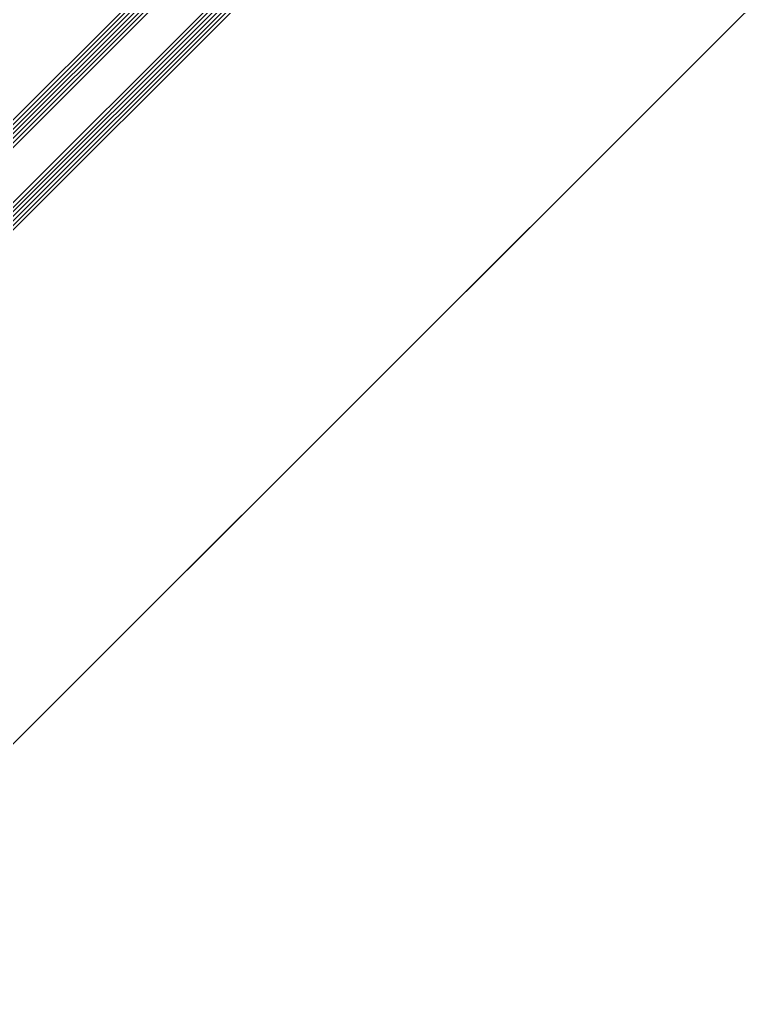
# Model space of a CAD drawing. Header units: centimetres. Extents: x 118932 to 154602, y -32682 to -23521.
# Drawn here: x 138291.66 to 138314.32, y -26646.96 to -26616.68 of the extents above; entities that cross this region are included whole.
import ezdxf

# ---------------------------------------------------------------- set-up
doc = ezdxf.new("R2010")
doc.units = ezdxf.units.CM
doc.header["$LTSCALE"] = 50
doc.header["$MEASUREMENT"] = 0
doc.layers.add('GEN_02_TF_Pencere', color=7, linetype='Continuous', lineweight=9, true_color=0x6093ac)
doc.layers.add('GEN_05_ML_Mermer', color=7, linetype='Continuous', lineweight=9, true_color=0x9d8692)

# ---------------------------------------------------------------- blocks, each defined once
blk = doc.blocks.new('LEVEL 0_E BLOK_GÖRÜNÜŞ')
at = {"layer": 'GEN_02_TF_Pencere'}
blk.add_lwpolyline([(473.705, -1194.705), (593.968, -1074.552)], dxfattribs=at)
blk = doc.blocks.new('P6_')
at = {"layer": 'GEN_02_TF_Pencere'}
for p, q in [((86246.772, 12302.429, 0), (86194.342, 12302.429, 0)), ((86246.722, 12302.529, 0), (86194.392, 12302.529, 0)), ((86246.772, 12302.329, 0), (86194.342, 12302.329, 0)), ((86246.772, 12302.229, 0), (86194.342, 12302.229, 0)), ((86246.772, 12302.129, 0), (86194.342, 12302.129, 0)), ((86246.772, 12302.029, 0), (86194.342, 12302.029, 0)), ((86246.772, 12301.929, 0), (86194.717, 12301.929, 0)), ((86246.772, 12300.629, 0), (86194.342, 12300.629, 0)), ((86246.772, 12300.729, 0), (86194.717, 12300.729, 0)), ((86246.772, 12300.529, 0), (86194.342, 12300.529, 0)), ((86246.772, 12300.429, 0), (86194.342, 12300.429, 0)), ((86246.772, 12300.329, 0), (86194.342, 12300.329, 0)), ((86246.772, 12300.229, 0), (86194.342, 12300.229, 0)), ((86246.722, 12300.129, 0), (86194.392, 12300.129, 0))]:
    blk.add_line(p, q, dxfattribs=at)
at = {"layer": 'GEN_05_ML_Mermer', "elevation": 0}
blk.add_lwpolyline([(86121.842, 12288.935), (86121.842, 12306.934), (86259.842, 12306.935), (86259.842, 12288.935)], close=True, dxfattribs=at)
blk = doc.blocks.new('DOGRAMA LEVEL 0 E BLOK')
at = {"rotation": 45.28448559245177}
blk.add_blockref('P6_', (-51716.683, -70349.75, 0), dxfattribs=at)

msp = doc.modelspace()

# ---------------------------------------------------------------- block references
msp.add_blockref('LEVEL 0_E BLOK_GÖRÜNÜŞ', (137741.489, -25520.469, 0))
at = {"rotation": 359.6887739338809}
msp.add_blockref('DOGRAMA LEVEL 0 E BLOK', (138089.785, -26193.192), dxfattribs=at)

doc.saveas('drawing.dxf')
